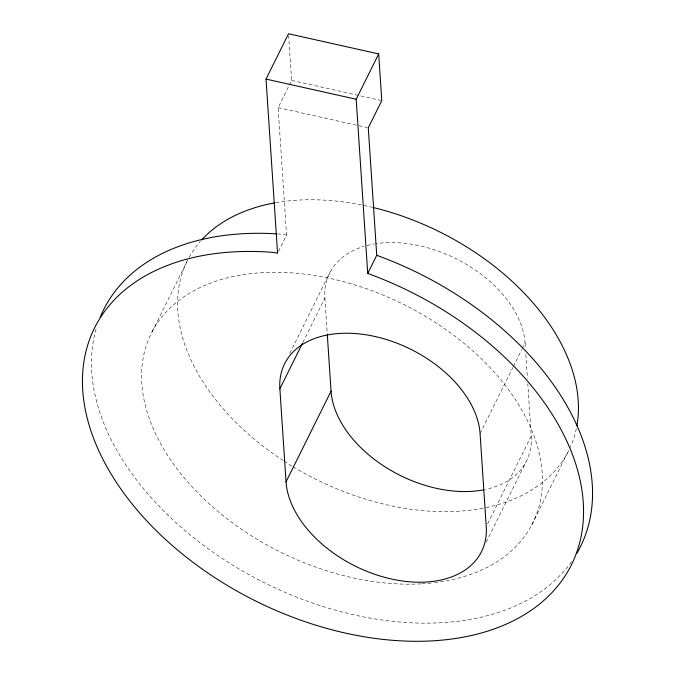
<?xml version="1.0" encoding="UTF-8"?>
<svg xmlns="http://www.w3.org/2000/svg" width="675" height="675" viewBox="0 0 675 675"><rect width="100%" height="100%" fill="white"/><g stroke="black" fill="none" stroke-linecap="round" stroke-linejoin="round"><path stroke-width="0.51" stroke-dasharray="3.38 2.53" d="M152.213 331.602L188.224 259.065M278.471 251.463L286.571 235.145L278.117 107.629L288.824 86.054M289.297 85.117L291.617 80.426L288.664 35.826M289.769 353.438L330.092 272.211M302.847 342.52L324.886 298.131A106.49 69.162 26.4 0 1 364.12 246.316M480.077 433.595L512.89 367.478M513.363 366.542L521.8 349.54M522.273 348.595L525.083 342.925A106.49 69.162 26.4 0 0 375.131 243.818M487.645 523.808L531.25 435.974L527.783 383.704M486.194 542.177L526.044 461.894M531.782 524.872L567.793 452.334M291.617 80.426L380.759 100.372M278.117 107.629L367.259 127.575M286.571 235.145L282.952 234.335A266.237 172.901 26.4 0 0 277.864 233.955M525.083 342.925L525.428 348.157M525.842 354.426L527.437 378.473M324.886 298.131L327.24 333.678M571.463 561.676A266.237 172.901 26.4 0 1 266.144 583.613A266.237 172.901 26.4 0 1 96.533 327.569M421.065 583.858A212.988 138.324 26.4 0 1 142.518 362.011A212.988 138.324 26.4 0 1 455.363 336.496A212.988 138.324 26.4 0 1 432.135 582.955M431.106 583.065A212.988 138.324 26.4 0 1 422.027 583.799M568.671 450.622A212.988 138.324 26.4 0 1 484.102 507.988M483.131 508.182A212.988 138.324 26.4 0 1 292.857 466.619M291.98 466.087A212.988 138.324 26.4 0 1 284.192 461.194M283.331 460.637A212.988 138.324 26.4 0 1 187.338 260.786M189.143 257.369A212.988 138.324 26.4 0 1 200.323 241.481M275.822 202.686A212.988 138.324 26.4 0 1 371.976 207.225M576.315 428.659A212.988 138.324 26.4 0 1 570.324 447.128M367.166 245.472A106.49 69.162 26.4 0 1 374.22 243.97M531.25 435.974A106.49 69.162 26.4 0 1 485.485 489.459"/><path stroke-width="1.01" d="M378.692 53.924L356.189 99.259L367.732 273.451A266.237 172.901 26.4 0 1 548.286 596.329A266.237 172.901 26.4 0 1 131.414 503.061A266.237 172.901 26.4 0 1 273.949 252.467L277.568 253.277L266.026 79.085L288.529 33.75L378.692 53.924L381.788 100.6L368.28 127.803L376.734 255.319A266.237 172.901 26.4 0 1 576.83 553.348M279.872 388.8A106.49 69.162 26.4 0 1 375.022 336.513A106.49 69.162 26.4 0 1 480.077 433.595L486.245 526.643A106.49 69.162 26.4 0 1 391.095 578.931A106.49 69.162 26.4 0 1 286.04 481.849L279.872 388.8L302.383 343.465M367.732 273.451L376.734 255.319M286.04 481.849L331.054 391.179L327.308 334.724M266.026 79.085L356.189 99.259M100.178 317.284A266.237 172.901 26.4 0 1 276.851 233.887M201.631 240.005A212.988 138.324 26.4 0 1 274.843 202.863M372.946 207.453A212.988 138.324 26.4 0 1 576.88 425.756M483.713 489.822A106.49 69.162 26.4 0 1 331.054 391.179"/></g></svg>
